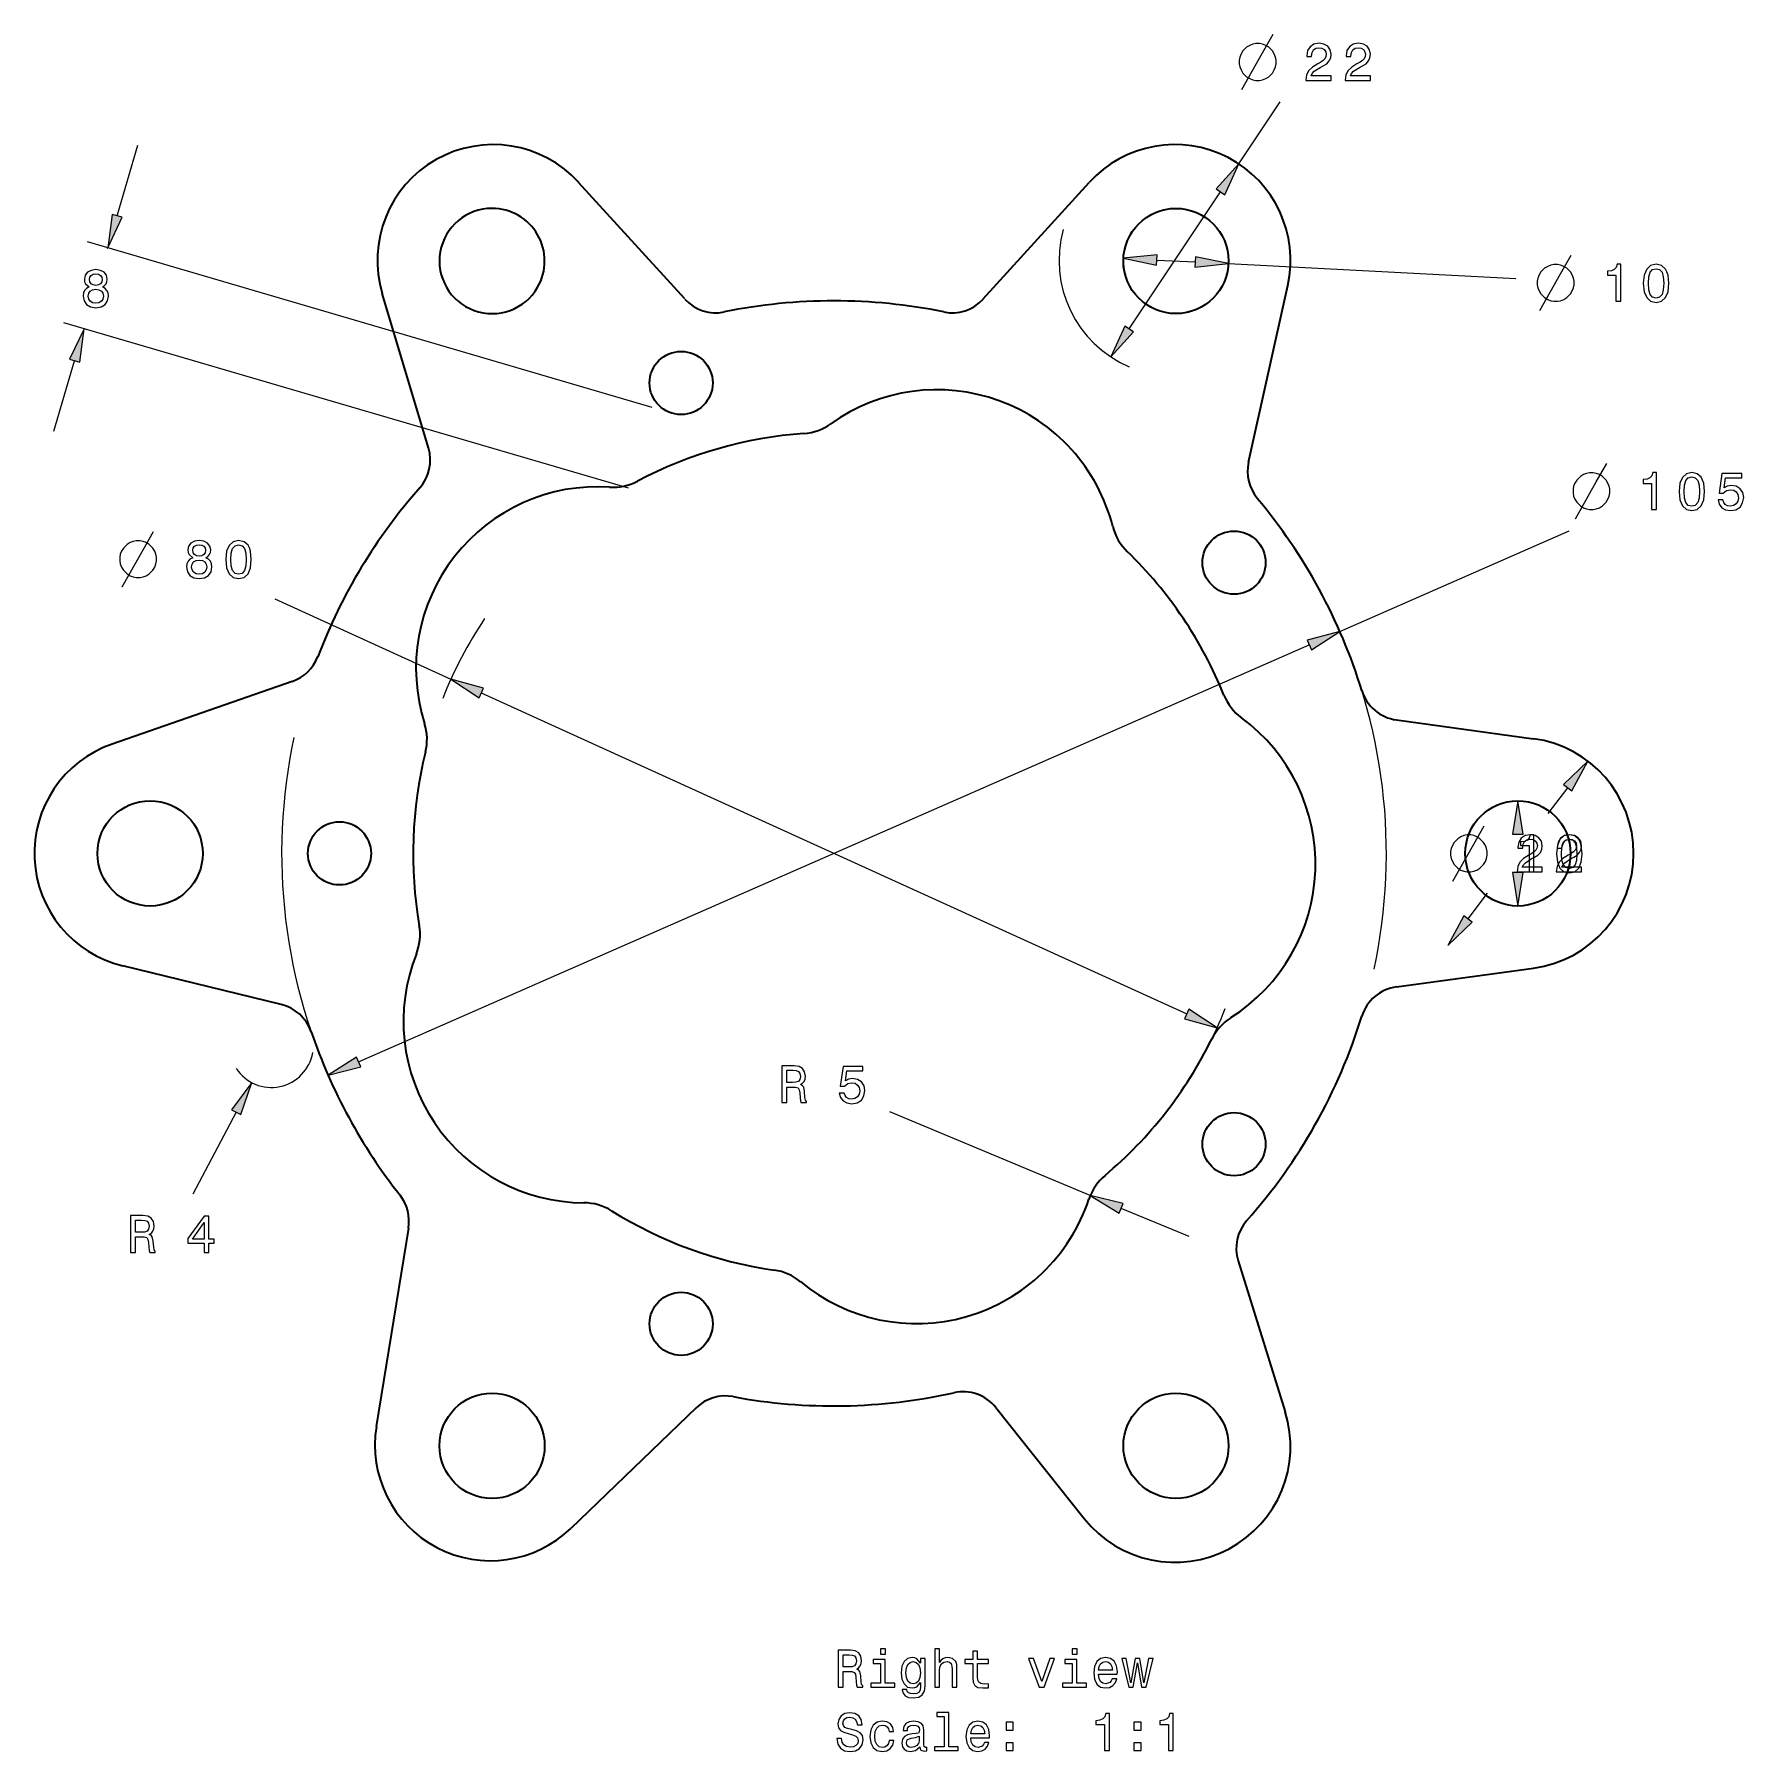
# Model space of a CAD drawing. Extents: x 70 to 232, y 34 to 197.
import ezdxf

# ---------------------------------------------------------------- set-up
doc = ezdxf.new("R2010")
doc.units = 0

msp = doc.modelspace()

# ---------------------------------------------------------------- linework, layer by layer
at = {"color": 3, "lineweight": 13, "ltscale": 0.177392}
msp.add_line((184.02, 184.4), (187.94, 190.31), dxfattribs=at)
at = {"color": 3, "lineweight": 13, "ltscale": 0.174624}
for p, q in [((77.39, 179.47), (79.35, 186.18)), ((179.27, 82.48), (172.82, 85.16))]:
    msp.add_line(p, q, dxfattribs=at)
at = {"color": 7, "lineweight": 35, "ltscale": 0.374566}
for p, q in [((131.35, 171.57), (121.26, 182.65)), ((159.7, 171.57), (169.79, 182.65))]:
    msp.add_line(p, q, dxfattribs=at)
at = {"color": 3, "lineweight": 13, "ltscale": 0.391249}
msp.add_line((173.59, 168.72), (182.26, 181.76), dxfattribs=at)
at = {"color": 3, "lineweight": 13}
for p, q in [((128.24, 161.27), (74.58, 176.99)), ((183.02, 174.93), (210.34, 173.53)), ((125.99, 153.59), (72.33, 169.31)), ((193.61, 139.97), (215.41, 149.53)), ((100.35, 99.08), (190.7, 138.7)), ((112.01, 134.14), (179.05, 103.64)), ((169.89, 86.39), (150.83, 94.32))]:
    msp.add_line(p, q, dxfattribs=at)
at = {"color": 3, "lineweight": 13, "ltscale": 0.001479}
for p, q in [((76.48, 176.37), (76.5, 176.43)), ((74.25, 168.75), (74.26, 168.81))]:
    msp.add_line(p, q, dxfattribs=at)
at = {"color": 3, "lineweight": 13, "ltscale": 0.091249}
msp.add_line((176.2, 175.27), (179.85, 175.09), dxfattribs=at)
at = {"color": 7, "lineweight": 35, "ltscale": 0.382445}
msp.add_line((107, 157.43), (102.6, 172.08), dxfattribs=at)
at = {"color": 7, "lineweight": 35, "ltscale": 0.430154}
msp.add_line((184.92, 156.06), (188.66, 172.85), dxfattribs=at)
at = {"color": 3, "lineweight": 13, "ltscale": 0.174625}
msp.add_line((71.39, 159), (73.36, 165.7), dxfattribs=at)
at = {"color": 3, "lineweight": 13, "ltscale": 0.460062}
msp.add_line((92.37, 143.07), (109.12, 135.45), dxfattribs=at)
at = {"color": 7, "lineweight": 35, "ltscale": 0.453171}
msp.add_line((94.04, 135.23), (76.92, 129.28), dxfattribs=at)
at = {"color": 7, "lineweight": 35, "ltscale": 0.329197}
for p, q in [((198.98, 131.58), (212.02, 129.79)), ((198.98, 106.2), (212.02, 107.99))]:
    msp.add_line(p, q, dxfattribs=at)
at = {"color": 3, "lineweight": 13, "ltscale": 0.076889}
for p, q in [((213.4, 122.67), (215.26, 125.12)), ((205.79, 112.66), (207.65, 115.11))]:
    msp.add_line(p, q, dxfattribs=at)
at = {"color": 7, "lineweight": 35, "ltscale": 0.387807}
msp.add_line((93, 104.53), (77.93, 108.2), dxfattribs=at)
at = {"color": 3, "lineweight": 13, "ltscale": 0.220156}
msp.add_line((88.7, 94.3), (84.59, 86.52), dxfattribs=at)
at = {"color": 7, "lineweight": 35, "ltscale": 0.477466}
msp.add_line((105.09, 83.29), (102.03, 64.44), dxfattribs=at)
at = {"color": 7, "lineweight": 35, "ltscale": 0.37578}
msp.add_line((183.94, 80.17), (188.42, 65.82), dxfattribs=at)
at = {"color": 7, "lineweight": 35, "ltscale": 0.413376}
msp.add_line((132.43, 66.22), (120.52, 54.75), dxfattribs=at)
at = {"color": 7, "lineweight": 35, "ltscale": 0.336995}
msp.add_line((160.92, 66.23), (169.32, 55.69), dxfattribs=at)
at = {"color": 3, "lineweight": 13}
for points in [[(185.98, 195.84), (185.63, 195.84), (185.34, 195.78), (185.04, 195.67), (184.75, 195.49), (184.4, 195.14), (184.23, 194.85), (184.11, 194.56), (184.05, 194.27), (184.05, 193.92), (184.11, 193.62), (184.23, 193.33), (184.4, 193.04), (184.75, 192.69), (185.04, 192.52), (185.34, 192.4), (185.63, 192.34), (185.98, 192.34), (186.27, 192.4), (186.56, 192.52), (186.85, 192.69), (187.2, 193.04), (187.38, 193.33), (187.49, 193.62), (187.55, 193.92), (187.55, 194.27), (187.49, 194.56), (187.38, 194.85), (187.2, 195.14), (186.85, 195.49), (186.56, 195.67), (186.27, 195.78)], [(190.38, 192.34), (192.79, 192.34), (192.79, 192.77), (190.89, 192.77), (190.99, 193.01), (191.17, 193.21), (191.73, 193.57), (192.03, 193.72), (192.36, 193.93), (192.6, 194.19), (192.74, 194.48), (192.79, 194.82), (192.7, 195.25), (192.46, 195.58), (192.1, 195.79), (191.63, 195.87), (191.15, 195.78), (190.78, 195.54), (190.54, 195.17), (190.46, 194.67), (190.46, 194.6), (190.92, 194.6), (190.92, 194.64), (190.97, 194.98), (191.1, 195.23), (191.32, 195.39), (191.61, 195.45), (191.9, 195.4), (192.12, 195.27), (192.26, 195.07), (192.31, 194.83), (192.27, 194.6), (192.18, 194.4), (192.01, 194.23), (191.79, 194.08), (191.5, 193.91), (191, 193.6), (190.65, 193.27), (190.45, 192.87), (190.38, 192.36)], [(194.12, 192.34), (196.52, 192.34), (196.52, 192.77), (194.62, 192.77), (194.73, 193.01), (194.91, 193.21), (195.47, 193.57), (195.77, 193.72), (196.1, 193.93), (196.34, 194.19), (196.47, 194.48), (196.52, 194.82), (196.44, 195.25), (196.2, 195.58), (195.84, 195.79), (195.37, 195.87), (194.88, 195.78), (194.52, 195.54), (194.28, 195.17), (194.2, 194.67), (194.2, 194.6), (194.66, 194.6), (194.66, 194.64), (194.7, 194.98), (194.84, 195.23), (195.05, 195.39), (195.34, 195.45), (195.63, 195.4), (195.85, 195.27), (195.99, 195.07), (196.04, 194.83), (196.01, 194.6), (195.91, 194.4), (195.75, 194.23), (195.53, 194.08), (195.23, 193.91), (194.74, 193.6), (194.39, 193.27), (194.18, 192.87), (194.12, 192.36)], [(182.68, 181.48), (184.02, 184.4), (181.84, 182.04)], [(76.91, 179.61), (76.5, 176.43), (77.87, 179.33)], [(176.23, 175.78), (173.03, 175.44), (176.18, 174.77)], [(179.82, 174.59), (183.02, 174.93), (179.88, 175.59)], [(214.3, 174.85), (213.95, 174.85), (213.66, 174.79), (213.37, 174.67), (213.07, 174.5), (212.72, 174.15), (212.55, 173.85), (212.43, 173.56), (212.37, 173.27), (212.37, 172.92), (212.43, 172.63), (212.55, 172.34), (212.72, 172.05), (213.07, 171.7), (213.37, 171.52), (213.66, 171.4), (213.95, 171.35), (214.3, 171.35), (214.59, 171.4), (214.88, 171.52), (215.17, 171.7), (215.52, 172.05), (215.7, 172.34), (215.82, 172.63), (215.87, 172.92), (215.87, 173.27), (215.82, 173.56), (215.7, 173.85), (215.52, 174.15), (215.17, 174.5), (214.88, 174.67), (214.59, 174.79)], [(219.84, 171.35), (220.3, 171.35), (220.3, 174.87), (219.96, 174.87), (219.87, 174.56), (219.69, 174.36), (219.41, 174.24), (219.03, 174.2), (219.03, 173.84), (219.84, 173.84)], [(222.45, 173.06), (222.53, 172.26), (222.77, 171.7), (223.14, 171.36), (223.67, 171.25), (224.19, 171.36), (224.57, 171.7), (224.8, 172.26), (224.88, 173.06), (224.8, 173.84), (224.7, 174.16), (224.57, 174.41), (224.19, 174.76), (223.67, 174.87), (223.14, 174.76), (222.77, 174.41), (222.53, 173.84)], [(74.75, 172.72), (74.49, 172.58), (74.31, 172.39), (74.2, 172.14), (74.17, 171.84), (74.25, 171.39), (74.48, 171.04), (74.86, 170.82), (75.37, 170.74), (75.88, 170.82), (76.26, 171.04), (76.49, 171.39), (76.58, 171.84), (76.54, 172.14), (76.43, 172.39), (76.25, 172.58), (76, 172.72), (76.2, 172.84), (76.34, 173.01), (76.43, 173.21), (76.46, 173.46), (76.38, 173.82), (76.16, 174.11), (75.82, 174.29), (75.37, 174.36), (74.92, 174.29), (74.57, 174.11), (74.36, 173.82), (74.28, 173.46), (74.31, 173.21), (74.39, 173.01)], [(74.76, 173.42), (74.8, 173.64), (74.92, 173.81), (75.11, 173.92), (75.37, 173.96), (75.62, 173.92), (75.82, 173.81), (75.94, 173.64), (75.98, 173.42), (75.94, 173.19), (75.82, 173.02), (75.62, 172.9), (75.37, 172.86), (75.11, 172.91), (74.92, 173.02), (74.8, 173.19)], [(222.94, 173.06), (222.98, 173.67), (223.1, 174.11), (223.33, 174.36), (223.67, 174.45), (224, 174.36), (224.23, 174.11), (224.35, 173.67), (224.4, 173.06), (224.35, 172.44), (224.23, 172), (224, 171.74), (223.67, 171.66), (223.33, 171.74), (223.1, 172), (222.98, 172.44)], [(74.65, 171.85), (74.7, 172.12), (74.84, 172.32), (75.07, 172.45), (75.37, 172.5), (75.67, 172.45), (75.9, 172.32), (76.04, 172.12), (76.09, 171.85), (76.04, 171.56), (75.9, 171.35), (75.67, 171.21), (75.37, 171.16), (75.07, 171.21), (74.84, 171.35), (74.7, 171.56)], [(73.84, 165.56), (74.25, 168.75), (72.87, 165.84)], [(173.17, 169), (171.83, 166.08), (174.01, 168.45)], [(217.69, 155.06), (217.34, 155.06), (217.05, 155), (216.76, 154.89), (216.47, 154.71), (216.12, 154.36), (215.94, 154.07), (215.82, 153.78), (215.77, 153.49), (215.77, 153.14), (215.82, 152.85), (215.94, 152.55), (216.12, 152.26), (216.47, 151.91), (216.76, 151.74), (217.05, 151.62), (217.34, 151.56), (217.69, 151.56), (217.98, 151.62), (218.27, 151.74), (218.57, 151.91), (218.92, 152.26), (219.09, 152.55), (219.21, 152.85), (219.27, 153.14), (219.27, 153.49), (219.21, 153.78), (219.09, 154.07), (218.92, 154.36), (218.57, 154.71), (218.27, 154.89), (217.98, 155)], [(223.23, 151.56), (223.69, 151.56), (223.69, 155.09), (223.35, 155.09), (223.26, 154.78), (223.08, 154.57), (222.8, 154.45), (222.42, 154.41), (222.42, 154.05), (223.23, 154.05)], [(225.85, 153.27), (225.92, 152.48), (226.16, 151.92), (226.54, 151.57), (227.06, 151.46), (227.58, 151.57), (227.96, 151.92), (228.19, 152.48), (228.27, 153.27), (228.19, 154.06), (228.09, 154.37), (227.96, 154.63), (227.58, 154.97), (227.06, 155.09), (226.54, 154.97), (226.16, 154.62), (225.92, 154.06)], [(226.33, 153.27), (226.37, 153.88), (226.5, 154.32), (226.72, 154.58), (227.06, 154.67), (227.39, 154.58), (227.62, 154.32), (227.75, 153.88), (227.79, 153.27), (227.75, 152.66), (227.62, 152.22), (227.39, 151.96), (227.06, 151.88), (226.72, 151.96), (226.5, 152.22), (226.37, 152.66)], [(229.55, 152.48), (229.66, 152.06), (229.9, 151.74), (230.27, 151.54), (230.73, 151.46), (231.24, 151.55), (231.64, 151.8), (231.89, 152.19), (231.99, 152.7), (231.9, 153.17), (231.66, 153.53), (231.28, 153.77), (230.79, 153.86), (230.41, 153.8), (230.12, 153.63), (230.26, 154.57), (231.8, 154.57), (231.8, 154.99), (229.92, 154.99), (229.65, 153.13), (230.05, 153.13), (230.34, 153.37), (230.72, 153.45), (231.04, 153.4), (231.29, 153.24), (231.44, 152.99), (231.5, 152.67), (231.44, 152.35), (231.28, 152.11), (231.03, 151.95), (230.72, 151.9), (230.45, 151.93), (230.24, 152.05), (230.09, 152.23), (230.01, 152.48)], [(79.57, 148.6), (79.22, 148.6), (78.93, 148.54), (78.64, 148.43), (78.35, 148.25), (78, 147.9), (77.82, 147.61), (77.7, 147.32), (77.65, 147.03), (77.65, 146.68), (77.7, 146.39), (77.82, 146.09), (78, 145.8), (78.35, 145.45), (78.64, 145.28), (78.93, 145.16), (79.22, 145.1), (79.57, 145.1), (79.86, 145.16), (80.15, 145.28), (80.45, 145.45), (80.8, 145.8), (80.97, 146.09), (81.09, 146.39), (81.15, 146.68), (81.15, 147.03), (81.09, 147.32), (80.97, 147.61), (80.8, 147.9), (80.45, 148.25), (80.15, 148.43), (79.86, 148.54)], [(84.58, 146.99), (84.32, 146.85), (84.14, 146.65), (84.03, 146.4), (84, 146.11), (84.08, 145.66), (84.31, 145.31), (84.69, 145.09), (85.2, 145), (85.71, 145.09), (86.09, 145.31), (86.32, 145.66), (86.41, 146.11), (86.37, 146.4), (86.26, 146.65), (86.08, 146.85), (85.83, 146.99), (86.03, 147.11), (86.17, 147.28), (86.26, 147.48), (86.29, 147.73), (86.21, 148.08), (86, 148.37), (85.65, 148.56), (85.2, 148.63), (84.75, 148.56), (84.41, 148.37), (84.19, 148.08), (84.11, 147.73), (84.14, 147.48), (84.23, 147.28)], [(87.72, 146.81), (87.8, 146.02), (88.04, 145.46), (88.42, 145.11), (88.94, 145), (89.46, 145.11), (89.84, 145.46), (90.07, 146.02), (90.15, 146.81), (90.07, 147.6), (89.97, 147.91), (89.84, 148.17), (89.46, 148.51), (88.94, 148.63), (88.42, 148.51), (88.04, 148.16), (87.8, 147.6)], [(84.59, 147.69), (84.63, 147.91), (84.75, 148.08), (84.95, 148.18), (85.2, 148.22), (85.46, 148.18), (85.65, 148.08), (85.77, 147.91), (85.81, 147.69), (85.77, 147.46), (85.65, 147.28), (85.46, 147.17), (85.2, 147.13), (84.95, 147.17), (84.75, 147.28), (84.63, 147.46)], [(88.21, 146.81), (88.25, 147.42), (88.37, 147.86), (88.6, 148.12), (88.94, 148.21), (89.27, 148.12), (89.5, 147.86), (89.63, 147.42), (89.67, 146.81), (89.63, 146.2), (89.5, 145.76), (89.27, 145.5), (88.94, 145.42), (88.6, 145.5), (88.37, 145.76), (88.25, 146.2)], [(84.48, 146.12), (84.53, 146.38), (84.67, 146.59), (84.9, 146.72), (85.2, 146.76), (85.5, 146.72), (85.73, 146.59), (85.87, 146.38), (85.92, 146.12), (85.87, 145.83), (85.73, 145.61), (85.5, 145.47), (85.2, 145.43), (84.9, 145.47), (84.67, 145.61), (84.53, 145.83)], [(190.9, 138.24), (193.61, 139.97), (190.5, 139.16)], [(112.22, 134.59), (109.12, 135.45), (111.8, 133.68)], [(215.66, 124.82), (217.18, 127.65), (214.86, 125.43)], [(211.03, 120.71), (210.53, 123.89), (210.02, 120.71)], [(206.05, 120.64), (205.7, 120.64), (205.4, 120.58), (205.11, 120.46), (204.82, 120.29), (204.47, 119.94), (204.3, 119.65), (204.18, 119.36), (204.12, 119.06), (204.12, 118.71), (204.18, 118.42), (204.3, 118.13), (204.47, 117.84), (204.82, 117.49), (205.11, 117.31), (205.4, 117.2), (205.7, 117.14), (206.05, 117.14), (206.34, 117.2), (206.63, 117.31), (206.92, 117.49), (207.27, 117.84), (207.45, 118.13), (207.56, 118.42), (207.62, 118.71), (207.62, 119.06), (207.56, 119.36), (207.45, 119.65), (207.27, 119.94), (206.92, 120.29), (206.63, 120.46), (206.34, 120.58)], [(206.05, 120.64), (205.7, 120.64), (205.4, 120.58), (205.11, 120.46), (204.82, 120.29), (204.47, 119.94), (204.3, 119.65), (204.18, 119.36), (204.12, 119.06), (204.12, 118.71), (204.18, 118.42), (204.3, 118.13), (204.47, 117.84), (204.82, 117.49), (205.11, 117.31), (205.4, 117.2), (205.7, 117.14), (206.05, 117.14), (206.34, 117.2), (206.63, 117.31), (206.92, 117.49), (207.27, 117.84), (207.45, 118.13), (207.56, 118.42), (207.62, 118.71), (207.62, 119.06), (207.56, 119.36), (207.45, 119.65), (207.27, 119.94), (206.92, 120.29), (206.63, 120.46), (206.34, 120.58)], [(210.45, 117.14), (212.85, 117.14), (212.85, 117.57), (210.95, 117.57), (211.06, 117.81), (211.24, 118.01), (211.8, 118.37), (212.1, 118.52), (212.43, 118.73), (212.67, 118.99), (212.8, 119.28), (212.85, 119.62), (212.77, 120.04), (212.53, 120.38), (212.17, 120.59), (211.7, 120.67), (211.22, 120.58), (210.85, 120.34), (210.61, 119.96), (210.53, 119.46), (210.53, 119.39), (210.99, 119.39), (210.99, 119.43), (211.03, 119.78), (211.17, 120.03), (211.39, 120.19), (211.67, 120.25), (211.97, 120.2), (212.18, 120.07), (212.32, 119.87), (212.38, 119.63), (212.34, 119.39), (212.24, 119.2), (212.08, 119.03), (211.86, 118.87), (211.56, 118.71), (211.07, 118.4), (210.72, 118.07), (210.51, 117.66), (210.45, 117.15)], [(211.59, 117.14), (212.05, 117.14), (212.05, 120.67), (211.7, 120.67), (211.61, 120.36), (211.43, 120.15), (211.15, 120.03), (210.77, 119.99), (210.77, 119.63), (211.59, 119.63)], [(214.18, 117.14), (216.59, 117.14), (216.59, 117.57), (214.69, 117.57), (214.8, 117.81), (214.98, 118.01), (215.54, 118.37), (215.83, 118.52), (216.17, 118.73), (216.4, 118.99), (216.54, 119.28), (216.59, 119.62), (216.5, 120.04), (216.27, 120.38), (215.9, 120.59), (215.44, 120.67), (214.95, 120.58), (214.58, 120.34), (214.35, 119.96), (214.27, 119.46), (214.27, 119.39), (214.72, 119.39), (214.72, 119.43), (214.77, 119.78), (214.91, 120.03), (215.12, 120.19), (215.41, 120.25), (215.7, 120.2), (215.92, 120.07), (216.06, 119.87), (216.11, 119.63), (216.08, 119.39), (215.98, 119.2), (215.82, 119.03), (215.6, 118.87), (215.3, 118.71), (214.81, 118.4), (214.46, 118.07), (214.25, 117.66), (214.18, 117.15)], [(214.2, 118.85), (214.28, 118.06), (214.51, 117.49), (214.89, 117.15), (215.42, 117.04), (215.93, 117.15), (216.31, 117.49), (216.55, 118.06), (216.63, 118.85), (216.55, 119.64), (216.45, 119.95), (216.31, 120.21), (215.93, 120.55), (215.42, 120.67), (214.89, 120.55), (214.51, 120.2), (214.28, 119.64)], [(214.68, 118.85), (214.72, 119.46), (214.85, 119.9), (215.08, 120.16), (215.42, 120.25), (215.75, 120.16), (215.98, 119.9), (216.1, 119.46), (216.14, 118.85), (216.1, 118.23), (215.98, 117.8), (215.75, 117.54), (215.42, 117.45), (215.08, 117.54), (214.85, 117.8), (214.72, 118.23)], [(210.02, 117.06), (210.53, 113.89), (211.03, 117.06)], [(205.39, 112.96), (203.87, 110.13), (206.19, 112.35)], [(178.84, 103.18), (181.94, 102.33), (179.26, 104.1)], [(100.15, 99.54), (97.45, 97.81), (100.56, 98.62)], [(140.58, 95.21), (141.05, 95.21), (141.05, 96.69), (141.53, 96.69), (141.88, 96.67), (142.11, 96.6), (142.23, 96.44), (142.28, 96.14), (142.3, 95.68), (142.33, 95.39), (142.39, 95.21), (142.92, 95.21), (142.92, 95.31), (142.81, 95.45), (142.77, 95.71), (142.73, 96.27), (142.65, 96.69), (142.53, 96.82), (142.35, 96.92), (142.55, 97.05), (142.69, 97.22), (142.78, 97.44), (142.81, 97.71), (142.74, 98.14), (142.54, 98.45), (142.21, 98.64), (141.75, 98.71), (140.58, 98.71)], [(141.62, 98.28), (141.93, 98.25), (142.15, 98.16), (142.28, 97.98), (142.33, 97.7), (142.28, 97.41), (142.14, 97.23), (141.91, 97.14), (141.59, 97.12), (141.05, 97.12), (141.05, 98.28)], [(146.03, 96.12), (146.14, 95.71), (146.39, 95.39), (146.75, 95.19), (147.22, 95.11), (147.73, 95.2), (148.13, 95.45), (148.38, 95.84), (148.47, 96.35), (148.39, 96.81), (148.15, 97.18), (147.77, 97.42), (147.28, 97.51), (146.9, 97.44), (146.61, 97.28), (146.75, 98.22), (148.28, 98.22), (148.28, 98.63), (146.41, 98.63), (146.13, 96.78), (146.54, 96.78), (146.83, 97.02), (147.2, 97.1), (147.53, 97.05), (147.77, 96.88), (147.93, 96.64), (147.98, 96.32), (147.93, 96), (147.77, 95.76), (147.52, 95.6), (147.2, 95.54), (146.94, 95.58), (146.73, 95.69), (146.58, 95.88), (146.5, 96.12)], [(89.15, 94.07), (90.19, 97.11), (88.26, 94.54)], [(173.02, 85.63), (169.89, 86.39), (172.63, 84.7)], [(78.68, 80.98), (79.15, 80.98), (79.15, 82.46), (79.63, 82.46), (79.98, 82.45), (80.21, 82.38), (80.33, 82.21), (80.38, 81.91), (80.4, 81.46), (80.43, 81.16), (80.49, 80.98), (81.02, 80.98), (81.02, 81.08), (80.91, 81.22), (80.87, 81.48), (80.83, 82.05), (80.74, 82.47), (80.63, 82.6), (80.45, 82.69), (80.65, 82.82), (80.79, 83), (80.88, 83.22), (80.91, 83.48), (80.84, 83.91), (80.64, 84.23), (80.31, 84.42), (79.85, 84.48), (78.68, 84.48)], [(79.72, 84.05), (80.03, 84.02), (80.25, 83.93), (80.38, 83.75), (80.43, 83.47), (80.38, 83.18), (80.24, 83.01), (80.01, 82.91), (79.69, 82.89), (79.15, 82.89), (79.15, 84.05)], [(85.66, 80.98), (86.11, 80.98), (86.11, 81.85), (86.61, 81.85), (86.61, 82.25), (86.11, 82.25), (86.11, 84.41), (85.66, 84.41), (84.12, 82.29), (84.12, 81.85), (85.66, 81.85)], [(84.55, 82.25), (85.66, 83.82), (85.66, 82.25)]]:
    msp.add_lwpolyline(points, close=True, dxfattribs=at)
for points in [[(184.29, 191.47), (186.27, 194.97), (187.26, 196.72)], [(212.61, 170.47), (214.59, 173.97), (215.58, 175.72)], [(216, 150.69), (217.98, 154.19), (218.97, 155.94)], [(77.88, 144.23), (79.86, 147.73), (80.85, 149.48)], [(204.35, 116.26), (206.34, 119.76), (207.33, 121.51)], [(204.35, 116.26), (206.34, 119.76), (207.33, 121.51)]]:
    msp.add_lwpolyline(points, dxfattribs=at)
at = {"color": 7, "lineweight": 13}
for points in [[(145.92, 39.68), (146.39, 39.68), (146.39, 41.16), (146.87, 41.16), (147.22, 41.14), (147.44, 41.07), (147.56, 40.91), (147.62, 40.61), (147.64, 40.16), (147.67, 39.86), (147.73, 39.68), (148.26, 39.68), (148.26, 39.78), (148.14, 39.92), (148.1, 40.18), (148.07, 40.75), (147.98, 41.16), (147.87, 41.3), (147.69, 41.39), (147.89, 41.52), (148.03, 41.69), (148.12, 41.92), (148.15, 42.18), (148.08, 42.61), (147.88, 42.92), (147.54, 43.12), (147.09, 43.18), (145.92, 43.18)], [(146.96, 42.75), (147.27, 42.72), (147.48, 42.63), (147.62, 42.45), (147.67, 42.17), (147.62, 41.88), (147.48, 41.7), (147.25, 41.61), (146.93, 41.59), (146.39, 41.59), (146.39, 42.75)], [(150.41, 43.3), (149.94, 43.3), (149.94, 42.8), (150.41, 42.8)], [(154.18, 39.8), (154.18, 42.39), (153.76, 42.39), (153.76, 41.95), (153.41, 42.35), (153.2, 42.45), (152.96, 42.49), (152.53, 42.39), (152.2, 42.1), (151.98, 41.65), (151.91, 41.04), (151.98, 40.42), (152.2, 39.97), (152.53, 39.68), (152.96, 39.59), (153.2, 39.62), (153.4, 39.71), (153.76, 40.1), (153.76, 39.71), (153.72, 39.41), (153.61, 39.19), (153.39, 39.07), (153.08, 39.02), (152.8, 39.05), (152.6, 39.13), (152.49, 39.26), (152.45, 39.44), (152.02, 39.44), (152.02, 39.41), (152.09, 39.09), (152.29, 38.85), (152.61, 38.69), (153.05, 38.64), (153.58, 38.71), (153.92, 38.93), (154.12, 39.29)], [(155.11, 39.68), (155.55, 39.68), (155.55, 41.25), (155.6, 41.6), (155.74, 41.87), (155.97, 42.03), (156.27, 42.09), (156.52, 42.04), (156.67, 41.9), (156.74, 41.67), (156.77, 41.37), (156.77, 39.68), (157.21, 39.68), (157.21, 41.46), (157.19, 41.82), (157.1, 42.12), (156.8, 42.39), (156.34, 42.49), (156.09, 42.45), (155.87, 42.36), (155.69, 42.2), (155.55, 42), (155.55, 43.3), (155.11, 43.3)], [(158.74, 41.92), (158.74, 40.56), (158.77, 40.13), (158.91, 39.82), (159.19, 39.65), (159.67, 39.59), (160.2, 39.61), (160.2, 39.99), (159.81, 39.96), (159.47, 40), (159.28, 40.13), (159.2, 40.34), (159.18, 40.64), (159.18, 41.92), (160.2, 41.92), (160.2, 42.3), (159.18, 42.3), (159.18, 43.09), (158.74, 43.09), (158.74, 42.3), (157.97, 42.3), (157.97, 41.92)], [(168.63, 43.3), (168.16, 43.3), (168.16, 42.8), (168.63, 42.8)], [(170.68, 40.91), (172.45, 40.91), (172.46, 41.11), (172.38, 41.69), (172.16, 42.13), (171.8, 42.39), (171.33, 42.49), (170.87, 42.39), (170.52, 42.1), (170.29, 41.64), (170.21, 41.04), (170.29, 40.42), (170.52, 39.96), (170.86, 39.68), (171.32, 39.59), (171.71, 39.65), (172.03, 39.82), (172.27, 40.1), (172.41, 40.46), (171.97, 40.46), (171.88, 40.26), (171.75, 40.11), (171.37, 39.98), (171.09, 40.04), (170.87, 40.22), (170.73, 40.5), (170.68, 40.89)], [(150.39, 40.06), (150.39, 42.3), (149.25, 42.3), (149.25, 41.92), (149.95, 41.92), (149.95, 40.06), (149.04, 40.06), (149.04, 39.68), (151.31, 39.68), (151.31, 40.06)], [(152.37, 41.04), (152.41, 41.49), (152.55, 41.82), (152.76, 42.02), (153.04, 42.09), (153.34, 42.02), (153.56, 41.82), (153.7, 41.49), (153.75, 41.04), (153.7, 40.58), (153.56, 40.25), (153.34, 40.05), (153.04, 39.98), (152.76, 40.05), (152.55, 40.25), (152.41, 40.58)], [(165.03, 39.68), (165.5, 39.68), (166.49, 42.39), (166.03, 42.39), (165.27, 40.21), (164.49, 42.39), (164.03, 42.39)], [(168.61, 40.06), (168.61, 42.3), (167.47, 42.3), (167.47, 41.92), (168.17, 41.92), (168.17, 40.06), (167.26, 40.06), (167.26, 39.68), (169.53, 39.68), (169.53, 40.06)], [(170.68, 41.28), (170.73, 41.63), (170.87, 41.89), (171.08, 42.04), (171.35, 42.1), (171.62, 42.04), (171.82, 41.89), (171.95, 41.63), (171.99, 41.28)], [(173.97, 39.68), (174.37, 41.98), (174.77, 39.68), (175.2, 39.68), (175.86, 42.39), (175.43, 42.39), (174.98, 40.09), (174.59, 42.39), (174.15, 42.39), (173.75, 40.09), (173.3, 42.39), (172.88, 42.39), (173.54, 39.68)], [(146.25, 34.79), (145.79, 34.79), (145.89, 34.26), (146.14, 33.86), (146.53, 33.63), (147.06, 33.54), (147.57, 33.62), (147.96, 33.84), (148.21, 34.19), (148.3, 34.65), (148.23, 35.06), (148.01, 35.33), (147.67, 35.51), (147.21, 35.64), (146.82, 35.73), (146.56, 35.84), (146.42, 36.01), (146.37, 36.26), (146.42, 36.48), (146.55, 36.66), (146.75, 36.77), (147.03, 36.81), (147.31, 36.76), (147.53, 36.63), (147.68, 36.4), (147.75, 36.09), (148.21, 36.09), (148.21, 36.1), (148.12, 36.58), (147.89, 36.93), (147.51, 37.15), (147.01, 37.23), (146.56, 37.15), (146.2, 36.94), (145.98, 36.61), (145.9, 36.19), (145.96, 35.81), (146.15, 35.55), (146.46, 35.38), (146.87, 35.25), (147.28, 35.13), (147.59, 35.02), (147.77, 34.86), (147.84, 34.6), (147.78, 34.33), (147.62, 34.13), (147.38, 34), (147.08, 33.96), (146.73, 34.02), (146.47, 34.18), (146.3, 34.44)], [(150.76, 35.45), (151.2, 35.45), (151.11, 35.85), (150.89, 36.17), (150.56, 36.36), (150.12, 36.44), (149.63, 36.34), (149.26, 36.06), (149.03, 35.6), (148.95, 34.98), (149.03, 34.37), (149.25, 33.92), (149.61, 33.64), (150.1, 33.54), (150.54, 33.62), (150.87, 33.83), (151.11, 34.16), (151.21, 34.6), (150.78, 34.6), (150.71, 34.32), (150.57, 34.11), (150.36, 33.98), (150.12, 33.94), (149.81, 34), (149.59, 34.21), (149.45, 34.53), (149.41, 35), (149.45, 35.45), (149.59, 35.78), (149.82, 35.98), (150.12, 36.05), (150.38, 36.01), (150.58, 35.89), (150.71, 35.7)], [(153.68, 33.99), (153.68, 33.97), (153.71, 33.8), (153.78, 33.68), (154.1, 33.58), (154.35, 33.63), (154.35, 33.97), (154.24, 33.95), (154.1, 34.02), (154.08, 34.22), (154.08, 35.62), (154.02, 35.98), (153.84, 36.23), (153.53, 36.38), (153.1, 36.44), (152.67, 36.38), (152.36, 36.21), (152.16, 35.94), (152.1, 35.59), (152.1, 35.56), (152.5, 35.56), (152.53, 35.77), (152.64, 35.92), (152.82, 36.01), (153.08, 36.05), (153.33, 36.02), (153.51, 35.95), (153.61, 35.81), (153.65, 35.63), (153.63, 35.42), (153.55, 35.31), (153.34, 35.26), (152.97, 35.22), (152.53, 35.13), (152.22, 34.97), (152.04, 34.72), (151.99, 34.35), (152.04, 34.01), (152.19, 33.77), (152.45, 33.61), (152.79, 33.55), (153.26, 33.66)], [(155.99, 36.88), (155.99, 34.01), (155.08, 34.01), (155.08, 33.64), (157.34, 33.64), (157.34, 34.01), (156.44, 34.01), (156.44, 37.26), (155.3, 37.26), (155.3, 36.88)], [(158.53, 34.86), (160.31, 34.86), (160.31, 35.07), (160.23, 35.65), (160.01, 36.08), (159.66, 36.34), (159.19, 36.44), (158.73, 36.34), (158.38, 36.06), (158.15, 35.6), (158.07, 34.99), (158.15, 34.37), (158.37, 33.92), (158.72, 33.64), (159.17, 33.54), (159.57, 33.61), (159.89, 33.78), (160.13, 34.05), (160.26, 34.41), (159.82, 34.41), (159.73, 34.21), (159.6, 34.06), (159.23, 33.94), (158.94, 33.99), (158.73, 34.17), (158.58, 34.46), (158.53, 34.85)], [(158.53, 35.23), (158.59, 35.58), (158.73, 35.84), (158.93, 36), (159.2, 36.05), (159.47, 36), (159.68, 35.84), (159.8, 35.58), (159.85, 35.23)], [(161.88, 35.59), (162.57, 35.59), (162.57, 36.34), (161.88, 36.34)], [(171.24, 33.64), (171.7, 33.64), (171.7, 37.16), (171.36, 37.16), (171.27, 36.85), (171.09, 36.65), (170.81, 36.53), (170.43, 36.48), (170.43, 36.13), (171.24, 36.13)], [(174.02, 35.59), (174.72, 35.59), (174.72, 36.34), (174.02, 36.34)], [(177.31, 33.64), (177.77, 33.64), (177.77, 37.16), (177.43, 37.16), (177.34, 36.85), (177.16, 36.65), (176.88, 36.53), (176.5, 36.48), (176.5, 36.13), (177.31, 36.13)], [(153.63, 34.58), (153.57, 34.32), (153.41, 34.12), (153.17, 33.99), (152.87, 33.94), (152.68, 33.97), (152.54, 34.05), (152.46, 34.19), (152.43, 34.39), (152.45, 34.56), (152.53, 34.69), (152.86, 34.83), (153.26, 34.89), (153.63, 35.01)], [(161.88, 33.64), (162.57, 33.64), (162.57, 34.39), (161.88, 34.39)], [(174.02, 33.64), (174.72, 33.64), (174.72, 34.39), (174.02, 34.39)]]:
    msp.add_lwpolyline(points, close=True, dxfattribs=at)
at = {"color": 7, "lineweight": 35}
for centre, radius in [((178.03, 175.18), 5), ((131, 163.59), 3), ((183.55, 146.52), 3), ((80.53, 118.89), 5), ((210.53, 118.89), 5), ((98.53, 118.89), 3), ((183.55, 91.26), 3), ((131, 74.19), 3), ((113.03, 62.6), 5), ((178.03, 62.6), 5)]:
    msp.add_circle(centre, radius, dxfattribs=at)
for centre, radius, start, end in [((113.13, 175.24), 11, 42.3283, 196.7167), ((177.92, 175.24), 11, 347.4485, 137.6717), ((113.03, 175.18), 5, 90, 330), ((113.03, 175.18), 5, 330, 90), ((134.31, 174.26), 4, 222.3283, 281.4526), ((145.53, 118.89), 52.5, 78.5474, 101.4526), ((156.75, 174.26), 4, 258.5474, 317.6717), ((155.3, 145.69), 17.26, 14.2604, 125.6697), ((145.53, 118.89), 40, 94.0901, 117.84), ((142.32, 163.78), 5, 274.0901, 305.6697), ((103.16, 156.27), 4, 318.5716, 16.7167), ((188.83, 155.19), 4, 167.4485, 219.972), ((145.53, 118.89), 52.5, 138.5716, 159.1424), ((123.06, 136.47), 17.26, 86.2604, 197.6697), ((124.51, 158.68), 5, 266.2604, 297.84), ((145.53, 118.89), 52.5, 17.1382, 39.972), ((176.88, 151.17), 5, 194.2604, 225.84), ((145.53, 118.89), 40, 22.0901, 45.84), ((92.73, 139.01), 4, 289.1516, 339.1424), ((187.22, 135.81), 5, 202.0901, 233.6697), ((199.52, 135.54), 4, 197.1382, 262.1948), ((101.85, 129.71), 5, 346.0901, 17.6697), ((174.03, 117.88), 17.26, 302.2604, 53.6697), ((80.53, 118.89), 11, 109.1516, 256.324), ((210.53, 118.89), 11, 277.8052, 82.1948), ((145.53, 118.89), 40, 166.0901, 189.84), ((101.19, 111.2), 5, 338.2604, 9.84), ((121.87, 102.95), 17.26, 158.2604, 269.6697), ((199.52, 102.24), 4, 97.8052, 162.8618), ((92.05, 100.65), 4, 18.8368, 76.324), ((185.92, 99.05), 5, 122.2604, 153.84), ((145.53, 118.89), 52.5, 318.3736, 342.8618), ((145.53, 118.89), 52.5, 198.8368, 218.2243), ((145.53, 118.89), 40, 310.0901, 333.84), ((174.51, 84.46), 5, 130.0901, 161.6697), ((101.14, 83.93), 4, 350.7886, 38.2243), ((121.74, 80.69), 5, 58.0901, 89.6697), ((145.53, 118.89), 40, 238.0901, 261.84), ((153.37, 91.47), 17.26, 230.2604, 341.6697), ((187.76, 81.36), 4, 138.3736, 197.3461), ((139.14, 74.35), 5, 50.2604, 81.84), ((135.21, 63.34), 4, 79.4739, 133.9156), ((145.53, 118.89), 52.5, 259.4739, 282.5383), ((157.79, 63.74), 4, 38.5376, 102.5383), ((177.92, 62.54), 11, 218.5376, 17.3461), ((112.89, 62.68), 11, 170.7886, 313.9156)]:
    msp.add_arc(centre, radius, start, end, dxfattribs=at)
at = {"color": 3, "lineweight": 13}
for centre, radius, start, end in [((177.92, 175.24), 11, 344.5123, 66.7944), ((178.03, 175.18), 5, 60.8196, 199.9895), ((177.92, 175.24), 11, 164.5123, 246.7944), ((178.03, 175.18), 5, 240.8196, 19.9895), ((145.53, 118.89), 40, 146.1051, 158.4056), ((145.53, 118.89), 52.5, 347.8948, 25.8572), ((145.53, 118.89), 52.5, 167.8948, 205.8572), ((145.53, 118.89), 40, 326.1051, 338.4056), ((92.05, 100.65), 4, 213.5186, 350.1889), ((174.51, 84.46), 5, 134.474, 161.6697)]:
    msp.add_arc(centre, radius, start, end, dxfattribs=at)
for points in [[(182.68, 181.48), (184.02, 184.4), (182.68, 181.48), (181.84, 182.04)], [(76.91, 179.61), (76.5, 176.43), (76.91, 179.61), (77.87, 179.33)], [(176.23, 175.78), (173.03, 175.44), (176.23, 175.78), (176.18, 174.77)], [(179.82, 174.59), (183.02, 174.93), (179.82, 174.59), (179.88, 175.59)], [(73.84, 165.56), (74.25, 168.75), (73.84, 165.56), (72.87, 165.84)], [(173.17, 169), (171.83, 166.08), (173.17, 169), (174.01, 168.45)], [(190.9, 138.24), (193.61, 139.97), (190.9, 138.24), (190.5, 139.16)], [(112.22, 134.59), (109.12, 135.45), (112.22, 134.59), (111.8, 133.68)], [(215.66, 124.82), (217.18, 127.65), (215.66, 124.82), (214.86, 125.43)], [(211.03, 120.71), (210.53, 123.89), (211.03, 120.71), (210.02, 120.71)], [(210.02, 117.06), (210.53, 113.89), (210.02, 117.06), (211.03, 117.06)], [(205.39, 112.96), (203.87, 110.13), (205.39, 112.96), (206.19, 112.35)], [(178.84, 103.18), (181.94, 102.33), (178.84, 103.18), (179.26, 104.1)], [(100.15, 99.54), (97.45, 97.81), (100.15, 99.54), (100.56, 98.62)], [(89.15, 94.07), (90.19, 97.11), (89.15, 94.07), (88.26, 94.54)], [(173.02, 85.63), (169.89, 86.39), (173.02, 85.63), (172.63, 84.7)]]:
    msp.add_solid(points, dxfattribs=at)

doc.saveas('drawing.dxf')
